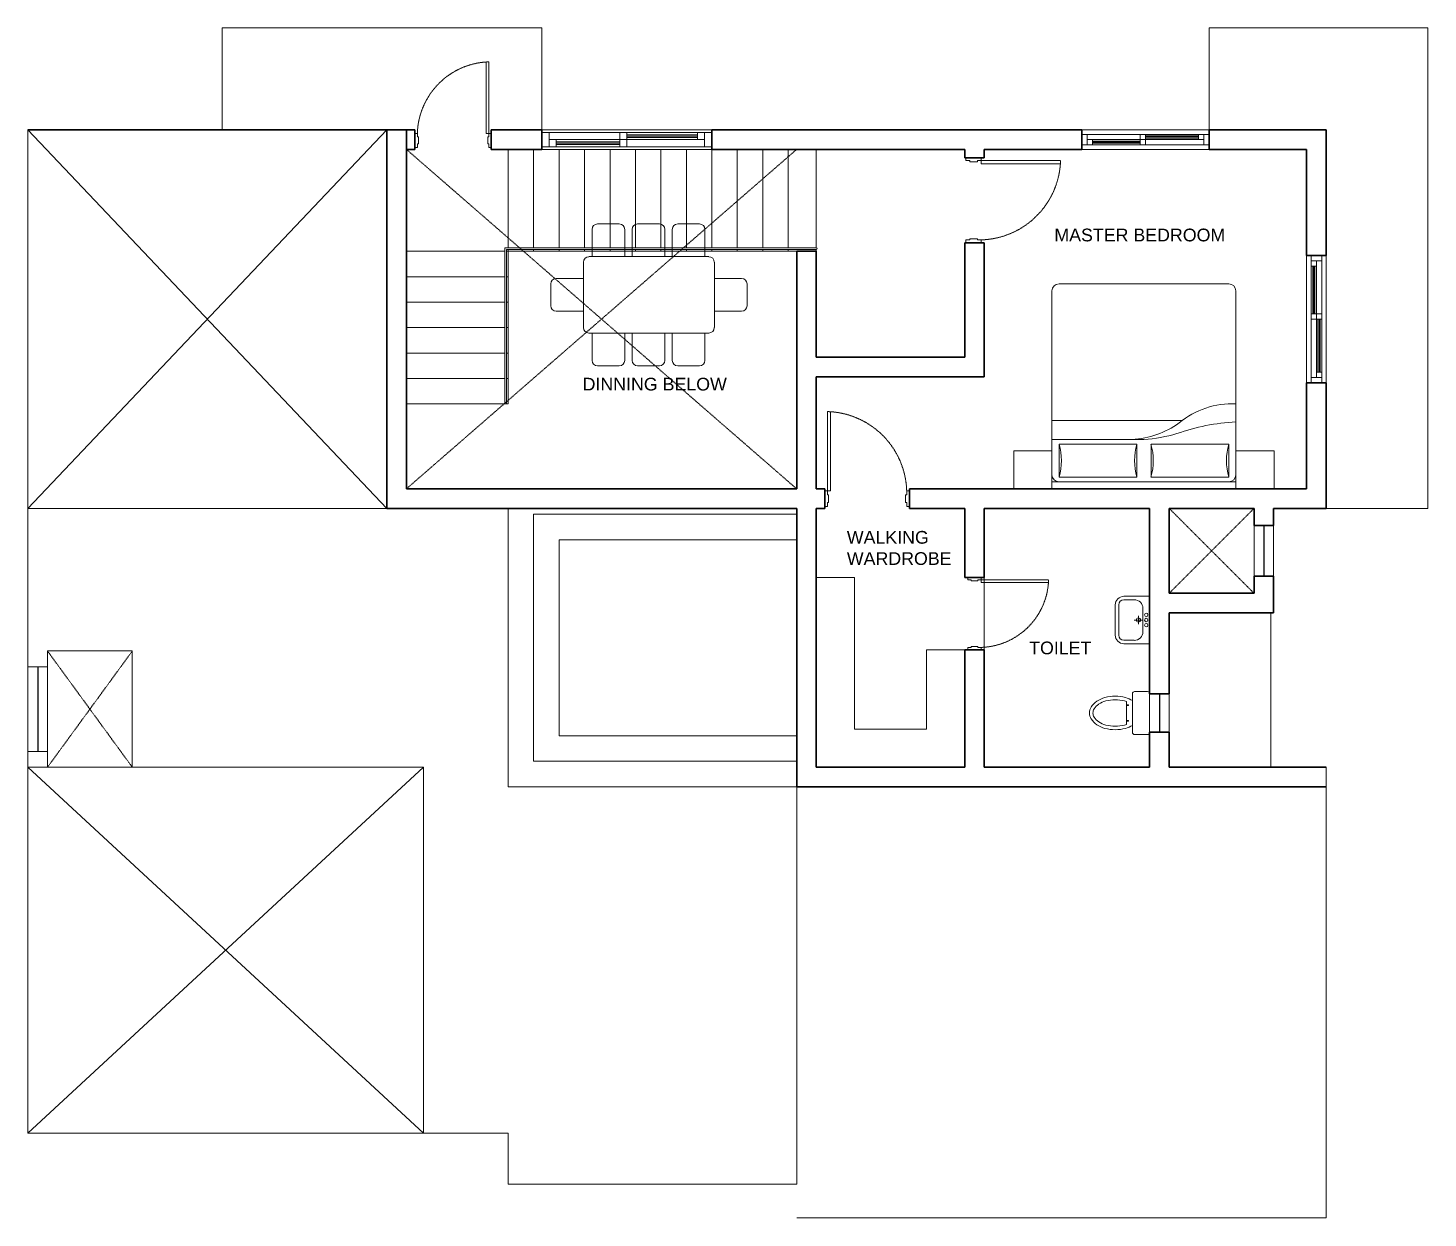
# Model space of a CAD drawing. Header units: inches. Extents: x 7 to 16507, y 13784 to 45628.
# Drawn here: x 7 to 16507, y 31608 to 45628 of the extents above; entities that cross this region are included whole.
import ezdxf

# ---------------------------------------------------------------- set-up
doc = ezdxf.new("R2010")
doc.units = ezdxf.units.IN
doc.header["$MEASUREMENT"] = 0
doc.linetypes.add('HIDDEN', pattern=[9.525, 6.35, -3.175])
for name, color, linetype, lineweight in [('ABOVE-DOTTED', 11, 'HIDDEN', 15), ('ELE 1', 140, 'Continuous', 20), ('ELE 2', 180, 'Continuous', 13), ('FURN', 40, 'Continuous', 9), ('SILL', 253, 'Continuous', 15), ('wall', 20, 'Continuous', 35)]:
    doc.layers.add(name, color=color, linetype=linetype, lineweight=lineweight)
doc.layers.add('FUR', color=33, linetype='Continuous', lineweight=9, transparency=0.2)
doc.styles.get("Standard").update_dxf_attribs({"font": 'arial.ttf'})

msp = doc.modelspace()

# ---------------------------------------------------------------- linework, layer by layer
for p, q in [((6065, 44428), (6065, 44198)), ((8065, 44428), (8065, 44198)), ((14572, 39768), (14572, 39168)), ((122, 38103), (122, 37103)), ((13342, 37782), (13342, 37332))]:
    msp.add_line(p, q)
at = {"layer": 'ABOVE-DOTTED'}
for p, q in [((9067, 40198), (4467, 44198)), ((4467, 40198), (9067, 44198)), ((14457, 39968), (13457, 38968)), ((14457, 38968), (13457, 39968)), ((1237, 38288), (237, 36918)), ((1237, 36918), (237, 38288))]:
    msp.add_line(p, q, dxfattribs=at)
for centre, radius, start, end in [((5465, 44360), 869, 91.7421, 178.2579), ((11213, 44095), 964, 271.7421, 358.2579), ((9400, 40145), 964, 1.7421, 88.2579), ((11215, 39151), 821, 271.7421, 358.2579)]:
    msp.add_arc(centre, radius, start, end, dxfattribs=at)
at = {"layer": 'ELE 1'}
for p, q in [((5406, 44386), (5406, 45227)), ((5439, 44386), (5439, 45228)), ((5439, 44345), (5439, 44386)), ((5439, 44386), (5467, 44386)), ((5467, 44386), (5467, 44221)), ((5426, 44263), (5426, 44345)), ((5426, 44345), (5439, 44345)), ((5439, 44263), (5426, 44263)), ((5439, 44221), (5439, 44263)), ((5467, 44221), (5439, 44221)), ((11243, 44098), (11060, 44098)), ((11060, 44098), (11060, 44066)), ((11060, 44066), (11106, 44066)), ((11106, 44066), (11106, 44052)), ((11197, 44052), (11197, 44066)), ((11197, 44066), (11243, 44066)), ((11243, 44066), (11243, 44098)), ((11243, 44066), (12177, 44066)), ((11106, 44052), (11197, 44052)), ((11243, 44029), (12176, 44029)), ((9429, 40174), (9429, 41108)), ((9466, 40174), (9466, 41107)), ((9397, 40174), (9397, 39991)), ((9429, 40174), (9397, 40174)), ((9429, 40128), (9429, 40174)), ((9443, 40128), (9429, 40128)), ((9443, 40037), (9443, 40128)), ((9397, 39991), (9429, 39991)), ((9429, 39991), (9429, 40037)), ((9429, 40037), (9443, 40037)), ((9067, 39898), (5967, 39898)), ((5967, 39898), (5967, 36988)), ((9067, 39598), (6267, 39598)), ((6267, 39598), (6267, 37288)), ((11240, 39153), (11085, 39153)), ((11085, 39153), (11085, 39126)), ((11085, 39126), (11124, 39126)), ((11124, 39126), (11124, 39114)), ((11124, 39114), (11201, 39114)), ((11201, 39114), (11201, 39126)), ((11201, 39126), (11240, 39126)), ((11240, 39126), (11240, 39153)), ((11240, 39126), (12036, 39126)), ((11240, 39095), (12035, 39095)), ((14657, 38738), (14657, 36918)), ((9067, 37288), (6267, 37288)), ((9067, 36988), (5967, 36988))]:
    msp.add_line(p, q, dxfattribs=at)
for points in [[(4568, 44386), (4568, 44221), (4597, 44221), (4597, 44263), (4609, 44263), (4609, 44345), (4597, 44345), (4597, 44386)], [(11243, 43100), (11060, 43100), (11060, 43131), (11106, 43131), (11106, 43145), (11197, 43145), (11197, 43131), (11243, 43131)], [(10396, 40174), (10396, 39991), (10364, 39991), (10364, 40037), (10350, 40037), (10350, 40128), (10364, 40128), (10364, 40174)], [(11240, 38303), (11085, 38303), (11085, 38330), (11124, 38330), (11124, 38342), (11201, 38342), (11201, 38330), (11240, 38330)]]:
    msp.add_lwpolyline(points, close=True, dxfattribs=at)
for points in [[(5439, 44386), (5406, 44386)], [(11243, 44066), (11243, 44029)], [(9429, 40174), (9466, 40174)], [(11240, 39126), (11240, 39095)]]:
    msp.add_lwpolyline(points, dxfattribs=at)
at = {"layer": 'ELE 2'}
for p, q in [((6065, 45628), (2297, 45628)), ((2297, 45628), (2297, 44428)), ((6065, 45628), (6065, 44428)), ((13927, 44428), (13927, 45628)), ((13927, 45628), (16507, 45628)), ((16507, 39968), (16507, 45628)), ((7, 44428), (7, 38103)), ((4237, 39968), (7, 44428)), ((4237, 44428), (7, 39968)), ((5667, 44198), (5667, 43038)), ((5967, 43038), (5967, 44198)), ((6267, 43038), (6267, 44198)), ((6567, 43038), (6567, 44198)), ((6867, 43038), (6867, 44198)), ((7167, 43038), (7167, 44198)), ((7467, 43038), (7467, 44198)), ((7767, 43038), (7767, 44198)), ((8067, 43038), (8067, 44198)), ((8367, 43038), (8367, 44198)), ((8667, 43038), (8667, 44198)), ((8967, 43038), (8967, 44198)), ((9297, 43038), (9297, 44198)), ((5627, 42998), (4467, 42998)), ((5627, 43038), (5627, 41198)), ((5627, 43038), (6267, 43038)), ((5647, 43018), (5647, 41198)), ((5647, 43018), (6267, 43018)), ((5667, 42998), (5647, 42998)), ((5667, 43018), (5667, 41198)), ((5667, 42998), (6267, 42998)), ((5967, 42998), (5967, 43018)), ((6267, 43038), (9297, 43038)), ((6267, 42998), (6267, 43018)), ((6267, 43018), (9297, 43018)), ((6267, 42998), (9067, 42998)), ((6567, 42998), (6567, 43018)), ((6867, 42998), (6867, 43018)), ((7167, 42998), (7167, 43018)), ((7467, 42998), (7467, 43018)), ((7767, 42998), (7767, 43018)), ((8067, 42998), (8067, 43018)), ((8367, 42998), (8367, 43018)), ((8667, 42998), (8667, 43018)), ((8967, 42998), (8967, 43018)), ((9297, 42998), (9297, 43018)), ((4467, 42698), (5627, 42698)), ((5647, 42698), (5667, 42698)), ((4467, 42398), (5627, 42398)), ((5647, 42398), (5667, 42398)), ((4467, 42098), (5627, 42098)), ((5647, 42098), (5667, 42098)), ((4467, 41798), (5627, 41798)), ((5647, 41798), (5667, 41798)), ((4467, 41498), (5627, 41498)), ((5647, 41498), (5667, 41498)), ((4467, 41198), (5667, 41198)), ((5667, 40198), (9067, 40198)), ((4237, 39968), (7, 39968)), ((5667, 39968), (5667, 36688)), ((15307, 39968), (16507, 39968)), ((1237, 38288), (237, 38288)), ((237, 38288), (237, 38103)), ((1237, 38288), (1237, 36918)), ((237, 38103), (7, 38103)), ((7, 37103), (7, 32608)), ((237, 37103), (7, 37103)), ((237, 37103), (237, 36918)), ((4667, 36918), (7, 32608)), ((4667, 32608), (7, 36918)), ((1237, 36918), (237, 36918)), ((15307, 36918), (15307, 31608)), ((9067, 36688), (5667, 36688)), ((9067, 36688), (9067, 32008)), ((5667, 32608), (7, 32608)), ((5667, 32608), (5667, 32008)), ((5667, 32008), (9067, 32008)), ((9067, 31608), (15307, 31608))]:
    msp.add_line(p, q, dxfattribs=at)
msp.add_lwpolyline([(4667, 32608), (7, 32608), (7, 36918), (4667, 36918)], close=True, dxfattribs=at)
msp.add_arc((9297, 43028), 10, 270, 90, dxfattribs=at)
at = {"layer": 'FUR'}
for p, q in [((7065, 44396), (6065, 44396)), ((6065, 44396), (6148, 44396)), ((6065, 44396), (6065, 44229)), ((6148, 44396), (6148, 44229)), ((6148, 44396), (6148, 44229)), ((6148, 44396), (6148, 44229)), ((8065, 44396), (6982, 44396)), ((6982, 44229), (6982, 44396)), ((7065, 44313), (7065, 44396)), ((7898, 44396), (7898, 44313)), ((7982, 44396), (7982, 44229)), ((7982, 44396), (7982, 44229)), ((8065, 44229), (8065, 44396)), ((6065, 44229), (6232, 44229)), ((6148, 44229), (6065, 44229)), ((6232, 44313), (6148, 44313)), ((7065, 44229), (6148, 44229)), ((6232, 44313), (6232, 44229)), ((6982, 44313), (6232, 44313)), ((6232, 44288), (6982, 44288)), ((6232, 44271), (6982, 44271)), ((6232, 44254), (6982, 44254)), ((7982, 44313), (6982, 44313)), ((7898, 44371), (7065, 44371)), ((7898, 44354), (7065, 44354)), ((7898, 44338), (7065, 44338)), ((7065, 44229), (7065, 44313)), ((7065, 44229), (8065, 44229)), ((7982, 44229), (8065, 44229)), ((13177, 44375), (12427, 44375)), ((12427, 44375), (12490, 44375)), ((12427, 44375), (12427, 44250)), ((12427, 44250), (12552, 44250)), ((12490, 44250), (12427, 44250)), ((12490, 44375), (12490, 44250)), ((12490, 44375), (12490, 44250)), ((12490, 44375), (12490, 44250)), ((12552, 44313), (12490, 44313)), ((13177, 44250), (12490, 44250)), ((12552, 44313), (12552, 44250)), ((13115, 44313), (12552, 44313)), ((12552, 44294), (13115, 44294)), ((12552, 44281), (13115, 44281)), ((12552, 44269), (13115, 44269)), ((13927, 44375), (13115, 44375)), ((13115, 44250), (13115, 44375)), ((13865, 44313), (13115, 44313)), ((13177, 44313), (13177, 44375)), ((13802, 44356), (13177, 44356)), ((13802, 44344), (13177, 44344)), ((13802, 44331), (13177, 44331)), ((13177, 44250), (13177, 44313)), ((13177, 44250), (13927, 44250)), ((13802, 44375), (13802, 44313)), ((13865, 44375), (13865, 44250)), ((13865, 44375), (13865, 44250)), ((13865, 44250), (13927, 44250)), ((13927, 44250), (13927, 44375)), ((15130, 42948), (15130, 42823)), ((15130, 42885), (15130, 42948)), ((15255, 42948), (15130, 42948)), ((15255, 42198), (15255, 42948)), ((15255, 42948), (15255, 42885)), ((15130, 42198), (15130, 42885)), ((15255, 42885), (15130, 42885)), ((15255, 42885), (15130, 42885)), ((15255, 42885), (15130, 42885)), ((15192, 42823), (15130, 42823)), ((15149, 42823), (15149, 42260)), ((15161, 42823), (15161, 42260)), ((15174, 42823), (15174, 42260)), ((15192, 42823), (15192, 42885)), ((15192, 42260), (15192, 42823)), ((15130, 42260), (15255, 42260)), ((15192, 41510), (15192, 42260)), ((15255, 41448), (15255, 42260)), ((15130, 42198), (15130, 41448)), ((15130, 42198), (15192, 42198)), ((15192, 42198), (15255, 42198)), ((15211, 41573), (15211, 42198)), ((15224, 41573), (15224, 42198)), ((15236, 41573), (15236, 42198)), ((15130, 41510), (15130, 41448)), ((15255, 41510), (15130, 41510)), ((15255, 41510), (15130, 41510)), ((15130, 41448), (15255, 41448)), ((15255, 41573), (15192, 41573))]:
    msp.add_line(p, q, dxfattribs=at)
at = {"layer": 'FURN', "ltscale": 6}
for p, q in [((6655, 42934), (6655, 43255)), ((6719, 43319), (6976, 43319)), ((7040, 43255), (7040, 42934)), ((7128, 42934), (7128, 43255)), ((7192, 43319), (7449, 43319)), ((7513, 43255), (7513, 42934)), ((7601, 42934), (7601, 43255)), ((7665, 43319), (7922, 43319)), ((7986, 43255), (7986, 42934)), ((8032, 42934), (6618, 42934)), ((7040, 42934), (6655, 42934)), ((7986, 42934), (7601, 42934)), ((6554, 42869), (6554, 42098)), ((8097, 42098), (8097, 42869)), ((6168, 42355), (6168, 42612)), ((6232, 42677), (6554, 42677)), ((6554, 42677), (6554, 42291)), ((8418, 42677), (8097, 42677)), ((8097, 42677), (8097, 42291)), ((8482, 42355), (8482, 42612)), ((6554, 42291), (6232, 42291)), ((8097, 42291), (8418, 42291)), ((6618, 42034), (8032, 42034)), ((6655, 42034), (6655, 41712)), ((7040, 42034), (6655, 42034)), ((7040, 41712), (7040, 42034)), ((7128, 42034), (7128, 41712)), ((7513, 41712), (7513, 42034)), ((7986, 42034), (7601, 42034)), ((7601, 42034), (7601, 41712)), ((7986, 41712), (7986, 42034)), ((6719, 41648), (6976, 41648)), ((7192, 41648), (7449, 41648)), ((7665, 41648), (7922, 41648))]:
    msp.add_line(p, q, dxfattribs=at)
at = {"layer": 'FURN'}
for p, q in [((12159, 42614), (14159, 42614)), ((12076, 40364), (12076, 42531)), ((14243, 42531), (14243, 40364)), ((13604, 41003), (12076, 41003)), ((13159, 40781), (12076, 40781)), ((12159, 40725), (12159, 40337)), ((13076, 40725), (12159, 40725)), ((13076, 40337), (13076, 40725)), ((14159, 40725), (13243, 40725)), ((13243, 40725), (13243, 40337)), ((14159, 40337), (14159, 40725)), ((14243, 40281), (12076, 40281)), ((12076, 40281), (12076, 40198)), ((12159, 40337), (13076, 40337)), ((13243, 40337), (14159, 40337)), ((14243, 40281), (14243, 40198)), ((14243, 40198), (12076, 40198)), ((9297, 39155), (9747, 39155)), ((9747, 39155), (9747, 37368)), ((12821, 38830), (12821, 38475)), ((12862, 38830), (12862, 38475)), ((13227, 38932), (12923, 38932)), ((13045, 38891), (12923, 38891)), ((13146, 38515), (13146, 38790)), ((13227, 38373), (13227, 38932)), ((13045, 38653), (13146, 38653)), ((13095, 38703), (13095, 38602)), ((10597, 38303), (10597, 37368)), ((10597, 38303), (11047, 38303)), ((12923, 38414), (13045, 38414)), ((12923, 38373), (13227, 38373)), ((13025, 37329), (13025, 37785)), ((13050, 37811), (13202, 37811)), ((13227, 37785), (13227, 37329)), ((12954, 37422), (12954, 37692)), ((12976, 37655), (12954, 37655)), ((12954, 37655), (12954, 37645)), ((12954, 37645), (12976, 37645)), ((12976, 37645), (12976, 37655)), ((12954, 37470), (12976, 37470)), ((12954, 37460), (12954, 37470)), ((12976, 37460), (12954, 37460)), ((12976, 37470), (12976, 37460)), ((10597, 37368), (9747, 37368)), ((13202, 37304), (13050, 37304))]:
    msp.add_line(p, q, dxfattribs=at)
for points in [[(12076, 40648), (12076, 40198), (11626, 40198), (11626, 40648)], [(14243, 40648), (14243, 40198), (14693, 40198), (14693, 40648)]]:
    msp.add_lwpolyline(points, close=True, dxfattribs=at)
for centre, radius in [((13095, 38653), 25.4), ((13187, 38714), 20.3), ((13187, 38653), 20.3), ((13187, 38592), 20.3)]:
    msp.add_circle(centre, radius, dxfattribs=at)
at = {"layer": 'FURN', "ltscale": 6}
for centre, start, end in [((6719, 43255), 90, 180), ((6976, 43255), 0, 90), ((7192, 43255), 90, 180), ((7449, 43255), 0, 90), ((7665, 43255), 90, 180), ((7922, 43255), 0, 90), ((6618, 42869), 90, 180), ((8032, 42869), 0, 90), ((6232, 42612), 90, 180), ((8418, 42612), 0, 90), ((6232, 42355), 180, 270), ((8418, 42355), 270, 0), ((6618, 42098), 180, 270), ((8032, 42098), 270, 0), ((6719, 41712), 180, 270), ((6976, 41712), 270, 0), ((7192, 41712), 180, 270), ((7449, 41712), 270, 0), ((7665, 41712), 180, 270), ((7922, 41712), 270, 0)]:
    msp.add_arc(centre, 64.3, start, end, dxfattribs=at)
at = {"layer": 'FURN'}
for centre, radius, start, end in [((12159, 42531), 83.3, 90, 180), ((14159, 42531), 83.3, 0, 90), ((14201, 40219), 982, 87.5673, 129.5461), ((12975, 41801), 1021, 272.5398, 306.0403), ((14393, 38431), 2562, 93.3665, 109.2534), ((13063, 42442), 1664, 273.3065, 286.9429), ((11493, 40531), 694, 343.7398, 16.2602), ((13743, 40531), 694, 163.7398, 196.2602), ((12576, 40531), 694, 343.7398, 16.2602), ((14826, 40531), 694, 163.7398, 196.2602), ((12159, 40364), 83.3, 180, 270), ((14159, 40364), 83.3, 270, 0), ((12923, 38830), 102, 90, 180), ((12923, 38830), 61, 90, 180), ((13045, 38790), 102, 0, 90), ((12923, 38475), 102, 180, 270), ((12923, 38475), 61, 180, 270), ((13045, 38515), 102, 270, 0), ((13050, 37785), 25.4, 90, 180), ((13202, 37785), 25.4, 0, 90), ((12649, 37557), 131, 147.5002, 180), ((12731, 37505), 229, 123.0315, 147.5002), ((12731, 37505), 188, 123.0315, 147.5002), ((12785, 37422), 328, 105.0731, 123.0315), ((12785, 37422), 288, 105.0731, 123.0315), ((12821, 37290), 465, 90, 105.0731), ((12821, 37290), 424, 90, 105.0731), ((12821, 37290), 465, 74.9269, 90), ((12821, 37290), 424, 74.9269, 90), ((12856, 37422), 288, 70.176, 74.9269), ((12856, 37422), 328, 59.0966, 74.9269), ((12649, 37557), 131, 180, 212.4998), ((12731, 37610), 229, 212.4998, 236.9685), ((12649, 37557), 90.6, 147.5002, 180), ((12649, 37557), 90.6, 180, 212.4998), ((12731, 37610), 188, 212.4998, 236.9685), ((12785, 37693), 328, 236.9685, 254.9269), ((12785, 37693), 288, 236.9685, 254.9269), ((12821, 37825), 465, 254.9269, 270), ((12821, 37825), 424, 254.9269, 270), ((12821, 37825), 424, 270, 285.0731), ((12821, 37825), 465, 270, 285.0731), ((12856, 37693), 288, 285.0731, 289.824), ((12856, 37693), 328, 285.0731, 300.9034), ((13050, 37329), 25.4, 180, 270), ((13202, 37329), 25.4, 270, 0)]:
    msp.add_arc(centre, radius, start, end, dxfattribs=at)
at = {"layer": 'SILL'}
for p, q in [((6065, 44428), (8065, 44428)), ((12427, 44428), (13927, 44428)), ((6065, 44198), (8065, 44198)), ((12427, 44198), (13927, 44198)), ((15077, 42948), (15077, 41448)), ((15307, 42948), (15307, 41448)), ((14457, 39768), (14457, 39168)), ((14687, 39768), (14687, 39168)), ((11277, 39153), (11277, 38303)), ((7, 38103), (7, 37103)), ((237, 38103), (237, 37103)), ((13227, 37782), (13227, 37332)), ((13457, 37782), (13457, 37332))]:
    msp.add_line(p, q, dxfattribs=at)
at = {"layer": 'wall'}
for p, q in [((4237, 44428), (7, 44428)), ((4567, 44428), (4237, 44428)), ((4237, 44428), (4237, 39968)), ((4467, 44428), (4467, 40198)), ((4567, 44198), (4567, 44428)), ((6065, 44428), (5467, 44428)), ((5467, 44198), (5467, 44428)), ((6065, 44428), (6065, 44198)), ((12427, 44428), (8065, 44428)), ((8065, 44428), (8065, 44198)), ((12427, 44428), (12427, 44198)), ((15307, 44428), (13927, 44428)), ((13927, 44428), (13927, 44198)), ((15307, 44428), (15307, 42948)), ((4567, 44198), (4467, 44198)), ((6065, 44198), (5467, 44198)), ((11047, 44198), (8065, 44198)), ((11047, 44198), (11047, 44098)), ((11277, 44098), (11047, 44098)), ((12427, 44198), (11277, 44198)), ((11277, 44198), (11277, 44098)), ((15077, 44198), (13927, 44198)), ((15077, 44198), (15077, 42948)), ((11277, 43098), (11047, 43098)), ((11047, 43098), (11047, 41748)), ((11277, 43098), (11277, 41518)), ((9067, 42998), (9067, 40198)), ((9067, 42998), (9297, 42998)), ((9297, 42998), (9297, 41748)), ((15307, 42948), (15077, 42948)), ((11047, 41748), (9297, 41748)), ((11277, 41518), (9297, 41518)), ((9297, 41518), (9297, 40198)), ((15077, 41448), (15077, 40198)), ((15307, 41448), (15077, 41448)), ((15307, 41448), (15307, 39968)), ((9067, 40198), (4467, 40198)), ((9397, 40198), (9297, 40198)), ((9397, 40198), (9397, 39968)), ((15077, 40198), (10396, 40198)), ((10396, 40198), (10396, 39968)), ((9067, 39968), (4237, 39968)), ((9067, 39968), (9067, 36688)), ((9397, 39968), (9297, 39968)), ((9397, 39968), (9297, 39968)), ((9297, 39968), (9297, 36918)), ((11047, 39968), (10396, 39968)), ((10396, 39968), (10396, 39968)), ((11047, 39968), (11047, 39153)), ((13227, 39968), (11277, 39968)), ((11277, 39968), (11277, 39153)), ((13227, 39968), (13227, 37782)), ((14457, 39968), (13457, 39968)), ((13457, 39968), (13457, 38968)), ((14457, 39968), (14457, 39768)), ((15307, 39968), (14687, 39968)), ((14687, 39968), (14687, 39768)), ((14457, 39768), (14687, 39768)), ((11277, 39153), (11047, 39153)), ((14457, 39168), (14457, 38968)), ((14457, 39168), (14687, 39168)), ((14687, 39168), (14687, 38738)), ((14457, 38968), (13457, 38968)), ((14687, 38738), (13457, 38738)), ((13457, 38738), (13457, 37782)), ((11047, 38303), (11047, 36918)), ((11277, 38303), (11047, 38303)), ((11047, 38303), (11277, 38303)), ((11277, 38303), (11277, 36918)), ((13457, 37782), (13227, 37782)), ((13227, 37332), (13227, 36918)), ((13457, 37332), (13227, 37332)), ((13457, 37332), (13457, 36918)), ((11047, 36918), (9297, 36918)), ((13227, 36918), (11277, 36918)), ((15307, 36918), (13457, 36918)), ((15307, 36688), (9067, 36688))]:
    msp.add_line(p, q, dxfattribs=at)

# ---------------------------------------------------------------- texts
at = {"char_height": 150, "attachment_point": 1}
for s, insert in [('MASTER BEDROOM', (12104, 43264)), ('DINNING BELOW ', (6544, 41507)), ('WALKING WARDROBE', (9658, 39702)), ('TOILET', (11807, 38399))]:
    msp.add_mtext_dynamic_manual_height_columns(s, width=2047.87, gutter_width=12.5, heights=[0], dxfattribs=dict(at, insert=insert))

doc.saveas('drawing.dxf')
